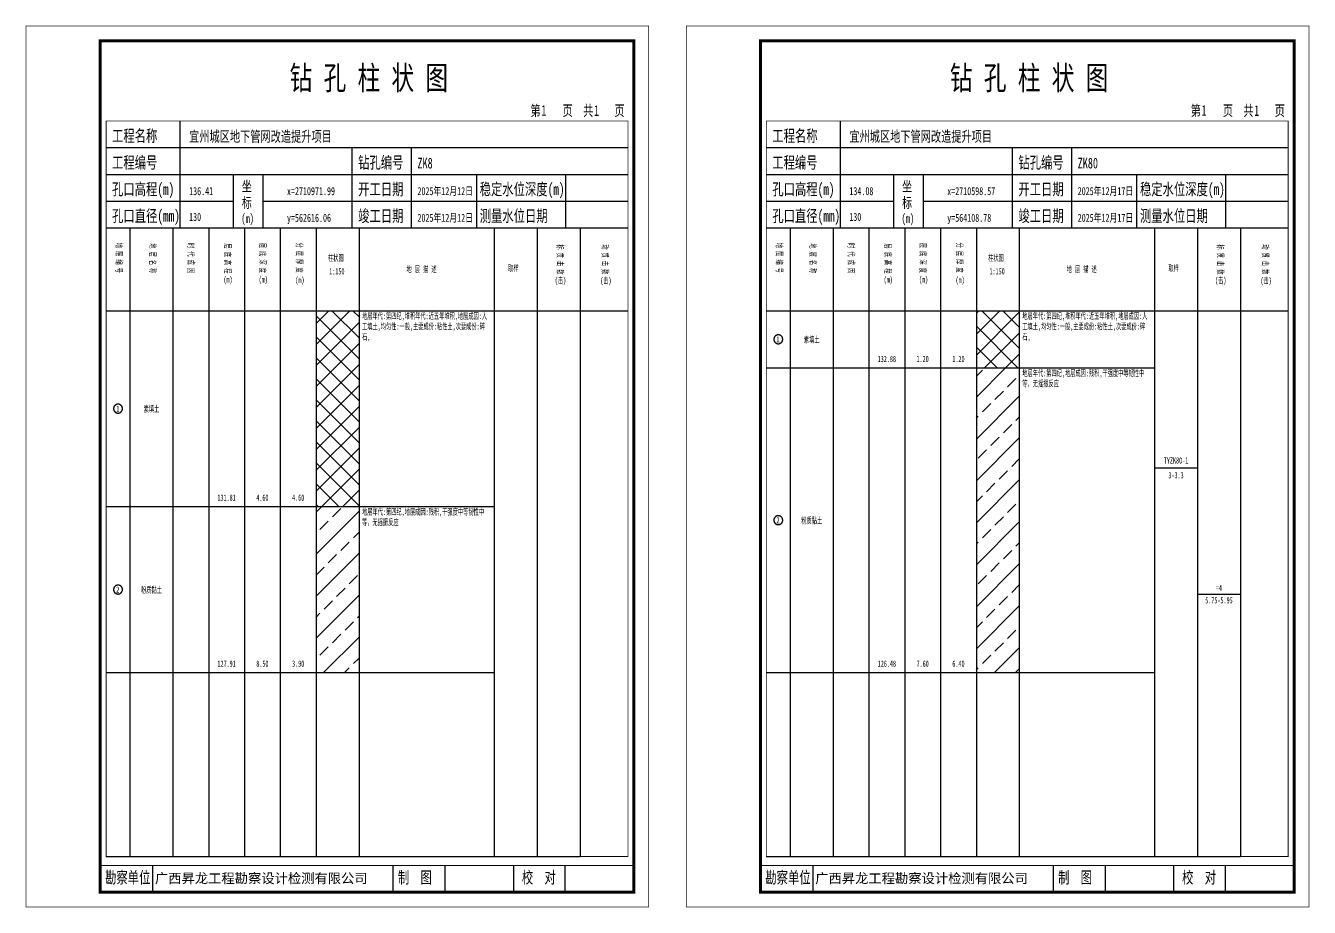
# Model space of a CAD drawing. Header units: millimetres. Extents: x 0 to 2711117, y 0 to 567555.
# Drawn here: x 75936 to 76368.9, y -0.1 to 297.1 of the extents above; entities that cross this region are included whole.
import ezdxf
from ezdxf.enums import TextEntityAlignment as Align

# ---------------------------------------------------------------- set-up
doc = ezdxf.new("R2010")
doc.units = ezdxf.units.MM
doc.layers.add('GICAD_POU_TEXTS', color=7, linetype='Continuous')
doc.layers.add('勘察点图例', color=7, linetype='Continuous')
doc.styles.add('HEAD_FONT', font='simfang.ttf', dxfattribs={"width": 0.6})
doc.styles.add('HEAD_FONT2', font='simfang.ttf', dxfattribs={"width": 0.6})
doc.styles.add('HT', font='simhei.ttf')
doc.styles.add('LZ_FONT', font='simfang.ttf', dxfattribs={"width": 0.7, "height": 8})
doc.styles.add('成果图图块', font='simfang.ttf', dxfattribs={"height": 2.5})
doc.styles.add('成果图表体', font='simfang.ttf', dxfattribs={"width": 0.6, "height": 2.1})
pattern_1 = [(45, (0, 0), (-3.5355339, 3.5355339), []), (135, (0, 0), (-3.5355339, -3.5355339), [])]
pattern_2 = [(45, (0, 0), (-7.0710678, 7.0710678), []), (45, (7.071, 0), (-7.0710678, 7.0710678), [4, -2])]

# ---------------------------------------------------------------- blocks, each defined once
blk = doc.blocks.new('ZK8')
for p, q in [((52, 229), (52, 265)), ((27, 256), (203, 256)), ((110, 229), (110, 256)), ((130, 229), (130, 256)), ((27, 247), (203, 247)), ((70, 229), (70, 247)), ((80, 229), (80, 247)), ((152, 229), (152, 247)), ((182, 229), (182, 247)), ((27, 238), (70, 238)), ((80, 238), (203, 238)), ((27, 229), (35.05, 229)), ((35.05, 229), (35.05, 17)), ((35.05, 229), (49.53, 229)), ((49.53, 229), (49.53, 17)), ((49.53, 229), (61.6, 229)), ((61.6, 229), (61.6, 17)), ((61.6, 229), (73.68, 229)), ((73.68, 229), (73.68, 17)), ((73.68, 229), (85.75, 229)), ((85.75, 229), (85.75, 17)), ((85.75, 229), (97.82, 229)), ((97.82, 229), (97.82, 17)), ((97.82, 229), (112.3, 229)), ((112.3, 229), (112.3, 17)), ((112.3, 229), (157.93, 229)), ((157.93, 229), (157.93, 17)), ((157.93, 229), (172.42, 229)), ((172.42, 229), (172.42, 17)), ((172.42, 229), (186.9, 229)), ((186.9, 229), (186.9, 17)), ((186.9, 229), (203, 229)), ((27, 201), (203, 201)), ((27, 17), (35.05, 17)), ((35.05, 17), (49.53, 17)), ((42.74, 4.95), (42.74, 13.95)), ((42.74, 4.95), (42.74, 13.95)), ((49.53, 17), (61.6, 17)), ((61.6, 17), (73.68, 17)), ((73.68, 17), (85.75, 17)), ((85.75, 17), (97.82, 17)), ((97.82, 17), (112.3, 17)), ((112.3, 17), (157.93, 17)), ((123.83, 4.95), (123.83, 13.95)), ((141.38, 4.95), (141.38, 13.95)), ((157.93, 17), (172.42, 17)), ((164.48, 4.95), (164.48, 13.95)), ((172.42, 17), (186.9, 17)), ((181.84, 4.95), (181.84, 13.95)), ((181.84, 4.95), (181.84, 13.95))]:
    blk.add_line(p, q)
for points, const_width in [([(0, 0), (210, 0), (210, 297), (0, 297)], 0.25), ([(25, 5), (205, 5), (205, 292), (25, 292)], 1), ([(27, 265), (203, 265), (203, 17), (27, 17)], 0.3)]:
    blk.add_lwpolyline(points, close=True, dxfattribs=dict(const_width=const_width))
at = {"const_width": 0.3}
for points in [[(27, 229), (203, 229)], [(25, 14), (205, 14)]]:
    blk.add_lwpolyline(points, dxfattribs=at)
at = {"style": 'LZ_FONT', "width": 0.7}
for s, height, p in [('钻 孔 柱 状 图', 8, (88.9, 275.54)), ('第', 3.6, (170.12, 266.7)), ('1', 3.6, (173.78, 266.75)), ('页', 3.6, (180.96, 266.7)), ('共', 3.6, (187.88, 266.7)), ('1', 3.6, (191.54, 266.7)), ('页', 3.6, (198.44, 266.7)), ('工程名称', 4, (29, 258)), ('宜州城区地下管网改造提升项目', 3.6, (55, 258)), ('工程编号', 4, (29, 249)), ('钻孔编号', 4, (112, 249)), ('ZK8', 3.6, (132, 249)), ('孔口高程(m)', 4, (29, 240)), ('136.41', 2.7, (55, 240)), ('坐', 3.5, (72.79, 241.24)), ('x=2710971.99', 2.7, (88, 240)), ('开工日期', 4, (112, 240)), ('2025年12月12日', 2.7, (132, 240)), ('稳定水位深度(m)', 4, (153, 240)), ('标', 3.5, (72.79, 235.7)), ('孔口直径(mm)', 4, (29, 231)), ('130', 2.7, (54.98, 231.31)), ('(m) ', 3, (72.59, 230.65)), ('竣工日期', 4, (112, 231)), ('2025年12月12日', 2.7, (132, 231)), ('测量水位日期', 4, (153, 231)), ('y=562616.06', 2.7, (88, 231)), ('勘察单位', 4, (26.65, 7.95)), ('制  图', 4, (125.4, 7.95)), ('校  对', 4, (167.22, 7.95))]:
    blk.add_text(s, height=height, dxfattribs=at).set_placement(p)
at = {"style": 'HT'}
blk.add_text('广西昇龙工程勘察设计检测有限公司', height=3.2865, dxfattribs=at).set_placement((43.48, 8.02))
at = {"char_height": 2.1, "width": 22.806, "attachment_point": 1, "rotation": 270, "style": 'HEAD_FONT'}
for s, insert in [('地 层 编 号', (32.46, 223.92)), ('地 层 名 称', (43.79, 223.76)), ('时 代 成 因', (56.67, 223.83)), ('层 底 高 程', (69.07, 223.71)), ('层 底 深 度', (80.9, 223.91)), ('分 层 厚 度', (93.26, 224.01)), ('标 贯 击 数', (181.21, 223.37)), ('动 贯 击 数', (196.38, 223.43))]:
    blk.add_mtext(s, dxfattribs=dict(at, insert=insert))
at = {"char_height": 2.1, "attachment_point": 1}
for s, insert, width, style in [('柱状图', (101.82, 219.87), 7.855, 'HEAD_FONT2'), ('取样', (162.58, 216.44), 7.855, 'HEAD_FONT2'), ('(m)', (66.58, 212.56), 4.7944, 'HEAD_FONT'), ('(m)', (78.47, 212.61), 4.7944, 'HEAD_FONT'), ('(m)', (90.81, 212.43), 4.7944, 'HEAD_FONT'), ('1:150', (102.26, 215.36), 6.9223, 'HEAD_FONT2'), ('地 层 描 述', (128.29, 216.11), 22.0781, 'HEAD_FONT2'), ('(击)', (178.33, 212.31), 7.855, 'HEAD_FONT2'), ('(击)', (193.64, 212.22), 7.855, 'HEAD_FONT2')]:
    blk.add_mtext(s, dxfattribs=dict(at, insert=insert, width=width, style=style))
blk = doc.blocks.new('ZK8_0')
at = {"color": 7}
blk.add_polyline3d([(-1.5, 0.02, 0), (-1.5, -0.06, 0), (-1.49, -0.13, 0), (-1.48, -0.2, 0), (-1.47, -0.28, 0), (-1.46, -0.35, 0), (-1.44, -0.42, 0), (-1.41, -0.49, 0), (-1.39, -0.56, 0), (-1.36, -0.63, 0), (-1.32, -0.69, 0), (-1.29, -0.76, 0), (-1.25, -0.82, 0), (-1.2, -0.88, 0), (-1.16, -0.94, 0), (-1.11, -0.99, 0), (-1.06, -1.04, 0), (-1.01, -1.1, 0), (-0.95, -1.14, 0), (-0.89, -1.19, 0), (-0.83, -1.23, 0), (-0.77, -1.27, 0), (-0.71, -1.31, 0), (-0.64, -1.34, 0), (-0.57, -1.37, 0), (-0.51, -1.4, 0), (-0.44, -1.42, 0), (-0.36, -1.44, 0), (-0.29, -1.46, 0), (-0.22, -1.47, 0), (-0.15, -1.48, 0), (-0.07, -1.48, 0), (0, -1.48, 0), (0.07, -1.48, 0), (0.15, -1.48, 0), (0.22, -1.47, 0), (0.29, -1.46, 0), (0.36, -1.44, 0), (0.44, -1.42, 0), (0.51, -1.4, 0), (0.57, -1.37, 0), (0.64, -1.34, 0), (0.71, -1.31, 0), (0.77, -1.27, 0), (0.83, -1.23, 0), (0.89, -1.19, 0), (0.95, -1.14, 0), (1.01, -1.1, 0), (1.06, -1.04, 0), (1.11, -0.99, 0), (1.16, -0.94, 0), (1.2, -0.88, 0), (1.25, -0.82, 0), (1.29, -0.76, 0), (1.32, -0.69, 0), (1.36, -0.63, 0), (1.39, -0.56, 0), (1.41, -0.49, 0), (1.44, -0.42, 0), (1.46, -0.35, 0), (1.47, -0.28, 0), (1.48, -0.2, 0), (1.49, -0.13, 0), (1.5, -0.06, 0), (1.5, 0.02, 0), (1.5, 0.09, 0), (1.49, 0.16, 0), (1.48, 0.24, 0), (1.47, 0.31, 0), (1.46, 0.38, 0), (1.44, 0.45, 0), (1.41, 0.52, 0), (1.39, 0.59, 0), (1.36, 0.66, 0), (1.32, 0.72, 0), (1.29, 0.79, 0), (1.25, 0.85, 0), (1.2, 0.91, 0), (1.16, 0.97, 0), (1.11, 1.02, 0), (1.06, 1.08, 0), (1.01, 1.13, 0), (0.95, 1.18, 0), (0.89, 1.22, 0), (0.83, 1.26, 0), (0.77, 1.3, 0), (0.71, 1.34, 0), (0.64, 1.37, 0), (0.57, 1.4, 0), (0.51, 1.43, 0), (0.44, 1.45, 0), (0.36, 1.47, 0), (0.29, 1.49, 0), (0.22, 1.5, 0), (0.15, 1.51, 0), (0.07, 1.51, 0), (0, 1.52, 0), (-0.07, 1.51, 0), (-0.15, 1.51, 0), (-0.22, 1.5, 0), (-0.29, 1.49, 0), (-0.36, 1.47, 0), (-0.44, 1.45, 0), (-0.51, 1.43, 0), (-0.57, 1.4, 0), (-0.64, 1.37, 0), (-0.71, 1.34, 0), (-0.77, 1.3, 0), (-0.83, 1.26, 0), (-0.89, 1.22, 0), (-0.95, 1.18, 0), (-1.01, 1.13, 0), (-1.06, 1.08, 0), (-1.11, 1.02, 0), (-1.16, 0.97, 0), (-1.2, 0.91, 0), (-1.25, 0.85, 0), (-1.29, 0.79, 0), (-1.32, 0.72, 0), (-1.36, 0.66, 0), (-1.39, 0.59, 0), (-1.41, 0.52, 0), (-1.44, 0.45, 0), (-1.46, 0.38, 0), (-1.47, 0.31, 0), (-1.48, 0.24, 0), (-1.49, 0.16, 0), (-1.5, 0.09, 0), (-1.5, 0.02, 0)], dxfattribs=at)
at = {"layer": 'GICAD_POU_TEXTS', "color": 7, "style": '成果图图块', "width": 0.7}
blk.add_text('1', height=2, dxfattribs=at).set_placement((-0.09, -0.99), align=Align.CENTER)
blk = doc.blocks.new('ZK8_1')
at = {"color": 7}
blk.add_polyline3d([(-1.5, 0.02, 0), (-1.5, -0.06, 0), (-1.49, -0.13, 0), (-1.48, -0.2, 0), (-1.47, -0.28, 0), (-1.46, -0.35, 0), (-1.44, -0.42, 0), (-1.41, -0.49, 0), (-1.39, -0.56, 0), (-1.36, -0.63, 0), (-1.32, -0.69, 0), (-1.29, -0.76, 0), (-1.25, -0.82, 0), (-1.2, -0.88, 0), (-1.16, -0.94, 0), (-1.11, -0.99, 0), (-1.06, -1.04, 0), (-1.01, -1.1, 0), (-0.95, -1.14, 0), (-0.89, -1.19, 0), (-0.83, -1.23, 0), (-0.77, -1.27, 0), (-0.71, -1.31, 0), (-0.64, -1.34, 0), (-0.57, -1.37, 0), (-0.51, -1.4, 0), (-0.44, -1.42, 0), (-0.36, -1.44, 0), (-0.29, -1.46, 0), (-0.22, -1.47, 0), (-0.15, -1.48, 0), (-0.07, -1.48, 0), (0, -1.48, 0), (0.07, -1.48, 0), (0.15, -1.48, 0), (0.22, -1.47, 0), (0.29, -1.46, 0), (0.36, -1.44, 0), (0.44, -1.42, 0), (0.51, -1.4, 0), (0.57, -1.37, 0), (0.64, -1.34, 0), (0.71, -1.31, 0), (0.77, -1.27, 0), (0.83, -1.23, 0), (0.89, -1.19, 0), (0.95, -1.14, 0), (1.01, -1.1, 0), (1.06, -1.04, 0), (1.11, -0.99, 0), (1.16, -0.94, 0), (1.2, -0.88, 0), (1.25, -0.82, 0), (1.29, -0.76, 0), (1.32, -0.69, 0), (1.36, -0.63, 0), (1.39, -0.56, 0), (1.41, -0.49, 0), (1.44, -0.42, 0), (1.46, -0.35, 0), (1.47, -0.28, 0), (1.48, -0.2, 0), (1.49, -0.13, 0), (1.5, -0.06, 0), (1.5, 0.02, 0), (1.5, 0.09, 0), (1.49, 0.16, 0), (1.48, 0.24, 0), (1.47, 0.31, 0), (1.46, 0.38, 0), (1.44, 0.45, 0), (1.41, 0.52, 0), (1.39, 0.59, 0), (1.36, 0.66, 0), (1.32, 0.72, 0), (1.29, 0.79, 0), (1.25, 0.85, 0), (1.2, 0.91, 0), (1.16, 0.97, 0), (1.11, 1.02, 0), (1.06, 1.08, 0), (1.01, 1.13, 0), (0.95, 1.18, 0), (0.89, 1.22, 0), (0.83, 1.26, 0), (0.77, 1.3, 0), (0.71, 1.34, 0), (0.64, 1.37, 0), (0.57, 1.4, 0), (0.51, 1.43, 0), (0.44, 1.45, 0), (0.36, 1.47, 0), (0.29, 1.49, 0), (0.22, 1.5, 0), (0.15, 1.51, 0), (0.07, 1.51, 0), (0, 1.52, 0), (-0.07, 1.51, 0), (-0.15, 1.51, 0), (-0.22, 1.5, 0), (-0.29, 1.49, 0), (-0.36, 1.47, 0), (-0.44, 1.45, 0), (-0.51, 1.43, 0), (-0.57, 1.4, 0), (-0.64, 1.37, 0), (-0.71, 1.34, 0), (-0.77, 1.3, 0), (-0.83, 1.26, 0), (-0.89, 1.22, 0), (-0.95, 1.18, 0), (-1.01, 1.13, 0), (-1.06, 1.08, 0), (-1.11, 1.02, 0), (-1.16, 0.97, 0), (-1.2, 0.91, 0), (-1.25, 0.85, 0), (-1.29, 0.79, 0), (-1.32, 0.72, 0), (-1.36, 0.66, 0), (-1.39, 0.59, 0), (-1.41, 0.52, 0), (-1.44, 0.45, 0), (-1.46, 0.38, 0), (-1.47, 0.31, 0), (-1.48, 0.24, 0), (-1.49, 0.16, 0), (-1.5, 0.09, 0), (-1.5, 0.02, 0)], dxfattribs=at)
at = {"layer": 'GICAD_POU_TEXTS', "color": 7, "style": '成果图图块', "width": 0.7}
blk.add_text('2', height=2, dxfattribs=at).set_placement((-0.09, -0.99), align=Align.CENTER)
blk = doc.blocks.new('ZK80')
for p, q in [((52, 229), (52, 265)), ((27, 256), (203, 256)), ((110, 229), (110, 256)), ((130, 229), (130, 256)), ((27, 247), (203, 247)), ((70, 229), (70, 247)), ((80, 229), (80, 247)), ((152, 229), (152, 247)), ((182, 229), (182, 247)), ((27, 238), (70, 238)), ((80, 238), (203, 238)), ((27, 229), (35.05, 229)), ((35.05, 229), (35.05, 17)), ((35.05, 229), (49.53, 229)), ((49.53, 229), (49.53, 17)), ((49.53, 229), (61.6, 229)), ((61.6, 229), (61.6, 17)), ((61.6, 229), (73.68, 229)), ((73.68, 229), (73.68, 17)), ((73.68, 229), (85.75, 229)), ((85.75, 229), (85.75, 17)), ((85.75, 229), (97.82, 229)), ((97.82, 229), (97.82, 17)), ((97.82, 229), (112.3, 229)), ((112.3, 229), (112.3, 17)), ((112.3, 229), (157.93, 229)), ((157.93, 229), (157.93, 17)), ((157.93, 229), (172.42, 229)), ((172.42, 229), (172.42, 17)), ((172.42, 229), (186.9, 229)), ((186.9, 229), (186.9, 17)), ((186.9, 229), (203, 229)), ((27, 201), (203, 201)), ((27, 17), (35.05, 17)), ((35.05, 17), (49.53, 17)), ((42.74, 4.95), (42.74, 13.95)), ((42.74, 4.95), (42.74, 13.95)), ((49.53, 17), (61.6, 17)), ((61.6, 17), (73.68, 17)), ((73.68, 17), (85.75, 17)), ((85.75, 17), (97.82, 17)), ((97.82, 17), (112.3, 17)), ((112.3, 17), (157.93, 17)), ((123.83, 4.95), (123.83, 13.95)), ((141.38, 4.95), (141.38, 13.95)), ((157.93, 17), (172.42, 17)), ((164.48, 4.95), (164.48, 13.95)), ((172.42, 17), (186.9, 17)), ((181.84, 4.95), (181.84, 13.95)), ((181.84, 4.95), (181.84, 13.95))]:
    blk.add_line(p, q)
for points, const_width in [([(0, 0), (210, 0), (210, 297), (0, 297)], 0.25), ([(25, 5), (205, 5), (205, 292), (25, 292)], 1), ([(27, 265), (203, 265), (203, 17), (27, 17)], 0.3)]:
    blk.add_lwpolyline(points, close=True, dxfattribs=dict(const_width=const_width))
at = {"const_width": 0.3}
for points in [[(27, 229), (203, 229)], [(25, 14), (205, 14)]]:
    blk.add_lwpolyline(points, dxfattribs=at)
at = {"style": 'LZ_FONT', "width": 0.7}
for s, height, p in [('钻 孔 柱 状 图', 8, (88.9, 275.54)), ('第', 3.6, (170.12, 266.7)), ('1', 3.6, (173.78, 266.75)), ('页', 3.6, (180.96, 266.7)), ('共', 3.6, (187.88, 266.7)), ('1', 3.6, (191.54, 266.7)), ('页', 3.6, (198.44, 266.7)), ('工程名称', 4, (29, 258)), ('宜州城区地下管网改造提升项目', 3.6, (55, 258)), ('工程编号', 4, (29, 249)), ('钻孔编号', 4, (112, 249)), ('ZK80', 3.6, (132, 249)), ('孔口高程(m)', 4, (29, 240)), ('134.08', 2.7, (55, 240)), ('坐', 3.5, (72.79, 241.24)), ('x=2710598.57', 2.7, (88, 240)), ('开工日期', 4, (112, 240)), ('2025年12月17日', 2.7, (132, 240)), ('稳定水位深度(m)', 4, (153, 240)), ('标', 3.5, (72.79, 235.7)), ('孔口直径(mm)', 4, (29, 231)), ('130', 2.7, (54.98, 231.31)), ('(m) ', 3, (72.59, 230.65)), ('竣工日期', 4, (112, 231)), ('2025年12月17日', 2.7, (132, 231)), ('测量水位日期', 4, (153, 231)), ('y=564108.78', 2.7, (88, 231)), ('勘察单位', 4, (26.65, 7.95)), ('制  图', 4, (125.4, 7.95)), ('校  对', 4, (167.22, 7.95))]:
    blk.add_text(s, height=height, dxfattribs=at).set_placement(p)
at = {"style": 'HT'}
blk.add_text('广西昇龙工程勘察设计检测有限公司', height=3.2865, dxfattribs=at).set_placement((43.48, 8.02))
at = {"char_height": 2.1, "width": 22.806, "attachment_point": 1, "rotation": 270, "style": 'HEAD_FONT'}
for s, insert in [('地 层 编 号', (32.46, 223.92)), ('地 层 名 称', (43.79, 223.76)), ('时 代 成 因', (56.67, 223.83)), ('层 底 高 程', (69.07, 223.71)), ('层 底 深 度', (80.9, 223.91)), ('分 层 厚 度', (93.26, 224.01)), ('标 贯 击 数', (181.21, 223.37)), ('动 贯 击 数', (196.38, 223.43))]:
    blk.add_mtext(s, dxfattribs=dict(at, insert=insert))
at = {"char_height": 2.1, "attachment_point": 1}
for s, insert, width, style in [('柱状图', (101.82, 219.87), 7.855, 'HEAD_FONT2'), ('取样', (162.58, 216.44), 7.855, 'HEAD_FONT2'), ('(m)', (66.58, 212.56), 4.7944, 'HEAD_FONT'), ('(m)', (78.47, 212.61), 4.7944, 'HEAD_FONT'), ('(m)', (90.81, 212.43), 4.7944, 'HEAD_FONT'), ('1:150', (102.26, 215.36), 6.9223, 'HEAD_FONT2'), ('地 层 描 述', (128.29, 216.11), 22.0781, 'HEAD_FONT2'), ('(击)', (178.33, 212.31), 7.855, 'HEAD_FONT2'), ('(击)', (193.64, 212.22), 7.855, 'HEAD_FONT2')]:
    blk.add_mtext(s, dxfattribs=dict(at, insert=insert, width=width, style=style))
blk = doc.blocks.new('ZK80_0')
at = {"color": 7}
blk.add_polyline3d([(-1.5, 0.02, 0), (-1.5, -0.06, 0), (-1.49, -0.13, 0), (-1.48, -0.2, 0), (-1.47, -0.28, 0), (-1.46, -0.35, 0), (-1.44, -0.42, 0), (-1.41, -0.49, 0), (-1.39, -0.56, 0), (-1.36, -0.63, 0), (-1.32, -0.69, 0), (-1.29, -0.76, 0), (-1.25, -0.82, 0), (-1.2, -0.88, 0), (-1.16, -0.94, 0), (-1.11, -0.99, 0), (-1.06, -1.04, 0), (-1.01, -1.1, 0), (-0.95, -1.14, 0), (-0.89, -1.19, 0), (-0.83, -1.23, 0), (-0.77, -1.27, 0), (-0.71, -1.31, 0), (-0.64, -1.34, 0), (-0.57, -1.37, 0), (-0.51, -1.4, 0), (-0.44, -1.42, 0), (-0.36, -1.44, 0), (-0.29, -1.46, 0), (-0.22, -1.47, 0), (-0.15, -1.48, 0), (-0.07, -1.48, 0), (0, -1.48, 0), (0.07, -1.48, 0), (0.15, -1.48, 0), (0.22, -1.47, 0), (0.29, -1.46, 0), (0.36, -1.44, 0), (0.44, -1.42, 0), (0.51, -1.4, 0), (0.57, -1.37, 0), (0.64, -1.34, 0), (0.71, -1.31, 0), (0.77, -1.27, 0), (0.83, -1.23, 0), (0.89, -1.19, 0), (0.95, -1.14, 0), (1.01, -1.1, 0), (1.06, -1.04, 0), (1.11, -0.99, 0), (1.16, -0.94, 0), (1.2, -0.88, 0), (1.25, -0.82, 0), (1.29, -0.76, 0), (1.32, -0.69, 0), (1.36, -0.63, 0), (1.39, -0.56, 0), (1.41, -0.49, 0), (1.44, -0.42, 0), (1.46, -0.35, 0), (1.47, -0.28, 0), (1.48, -0.2, 0), (1.49, -0.13, 0), (1.5, -0.06, 0), (1.5, 0.02, 0), (1.5, 0.09, 0), (1.49, 0.16, 0), (1.48, 0.24, 0), (1.47, 0.31, 0), (1.46, 0.38, 0), (1.44, 0.45, 0), (1.41, 0.52, 0), (1.39, 0.59, 0), (1.36, 0.66, 0), (1.32, 0.72, 0), (1.29, 0.79, 0), (1.25, 0.85, 0), (1.2, 0.91, 0), (1.16, 0.97, 0), (1.11, 1.02, 0), (1.06, 1.08, 0), (1.01, 1.13, 0), (0.95, 1.18, 0), (0.89, 1.22, 0), (0.83, 1.26, 0), (0.77, 1.3, 0), (0.71, 1.34, 0), (0.64, 1.37, 0), (0.57, 1.4, 0), (0.51, 1.43, 0), (0.44, 1.45, 0), (0.36, 1.47, 0), (0.29, 1.49, 0), (0.22, 1.5, 0), (0.15, 1.51, 0), (0.07, 1.51, 0), (0, 1.52, 0), (-0.07, 1.51, 0), (-0.15, 1.51, 0), (-0.22, 1.5, 0), (-0.29, 1.49, 0), (-0.36, 1.47, 0), (-0.44, 1.45, 0), (-0.51, 1.43, 0), (-0.57, 1.4, 0), (-0.64, 1.37, 0), (-0.71, 1.34, 0), (-0.77, 1.3, 0), (-0.83, 1.26, 0), (-0.89, 1.22, 0), (-0.95, 1.18, 0), (-1.01, 1.13, 0), (-1.06, 1.08, 0), (-1.11, 1.02, 0), (-1.16, 0.97, 0), (-1.2, 0.91, 0), (-1.25, 0.85, 0), (-1.29, 0.79, 0), (-1.32, 0.72, 0), (-1.36, 0.66, 0), (-1.39, 0.59, 0), (-1.41, 0.52, 0), (-1.44, 0.45, 0), (-1.46, 0.38, 0), (-1.47, 0.31, 0), (-1.48, 0.24, 0), (-1.49, 0.16, 0), (-1.5, 0.09, 0), (-1.5, 0.02, 0)], dxfattribs=at)
at = {"layer": 'GICAD_POU_TEXTS', "color": 7, "style": '成果图图块', "width": 0.7}
blk.add_text('1', height=2, dxfattribs=at).set_placement((-0.09, -0.99), align=Align.CENTER)
blk = doc.blocks.new('ZK80_1')
at = {"color": 7}
blk.add_polyline3d([(-1.5, 0.02, 0), (-1.5, -0.06, 0), (-1.49, -0.13, 0), (-1.48, -0.2, 0), (-1.47, -0.28, 0), (-1.46, -0.35, 0), (-1.44, -0.42, 0), (-1.41, -0.49, 0), (-1.39, -0.56, 0), (-1.36, -0.63, 0), (-1.32, -0.69, 0), (-1.29, -0.76, 0), (-1.25, -0.82, 0), (-1.2, -0.88, 0), (-1.16, -0.94, 0), (-1.11, -0.99, 0), (-1.06, -1.04, 0), (-1.01, -1.1, 0), (-0.95, -1.14, 0), (-0.89, -1.19, 0), (-0.83, -1.23, 0), (-0.77, -1.27, 0), (-0.71, -1.31, 0), (-0.64, -1.34, 0), (-0.57, -1.37, 0), (-0.51, -1.4, 0), (-0.44, -1.42, 0), (-0.36, -1.44, 0), (-0.29, -1.46, 0), (-0.22, -1.47, 0), (-0.15, -1.48, 0), (-0.07, -1.48, 0), (0, -1.48, 0), (0.07, -1.48, 0), (0.15, -1.48, 0), (0.22, -1.47, 0), (0.29, -1.46, 0), (0.36, -1.44, 0), (0.44, -1.42, 0), (0.51, -1.4, 0), (0.57, -1.37, 0), (0.64, -1.34, 0), (0.71, -1.31, 0), (0.77, -1.27, 0), (0.83, -1.23, 0), (0.89, -1.19, 0), (0.95, -1.14, 0), (1.01, -1.1, 0), (1.06, -1.04, 0), (1.11, -0.99, 0), (1.16, -0.94, 0), (1.2, -0.88, 0), (1.25, -0.82, 0), (1.29, -0.76, 0), (1.32, -0.69, 0), (1.36, -0.63, 0), (1.39, -0.56, 0), (1.41, -0.49, 0), (1.44, -0.42, 0), (1.46, -0.35, 0), (1.47, -0.28, 0), (1.48, -0.2, 0), (1.49, -0.13, 0), (1.5, -0.06, 0), (1.5, 0.02, 0), (1.5, 0.09, 0), (1.49, 0.16, 0), (1.48, 0.24, 0), (1.47, 0.31, 0), (1.46, 0.38, 0), (1.44, 0.45, 0), (1.41, 0.52, 0), (1.39, 0.59, 0), (1.36, 0.66, 0), (1.32, 0.72, 0), (1.29, 0.79, 0), (1.25, 0.85, 0), (1.2, 0.91, 0), (1.16, 0.97, 0), (1.11, 1.02, 0), (1.06, 1.08, 0), (1.01, 1.13, 0), (0.95, 1.18, 0), (0.89, 1.22, 0), (0.83, 1.26, 0), (0.77, 1.3, 0), (0.71, 1.34, 0), (0.64, 1.37, 0), (0.57, 1.4, 0), (0.51, 1.43, 0), (0.44, 1.45, 0), (0.36, 1.47, 0), (0.29, 1.49, 0), (0.22, 1.5, 0), (0.15, 1.51, 0), (0.07, 1.51, 0), (0, 1.52, 0), (-0.07, 1.51, 0), (-0.15, 1.51, 0), (-0.22, 1.5, 0), (-0.29, 1.49, 0), (-0.36, 1.47, 0), (-0.44, 1.45, 0), (-0.51, 1.43, 0), (-0.57, 1.4, 0), (-0.64, 1.37, 0), (-0.71, 1.34, 0), (-0.77, 1.3, 0), (-0.83, 1.26, 0), (-0.89, 1.22, 0), (-0.95, 1.18, 0), (-1.01, 1.13, 0), (-1.06, 1.08, 0), (-1.11, 1.02, 0), (-1.16, 0.97, 0), (-1.2, 0.91, 0), (-1.25, 0.85, 0), (-1.29, 0.79, 0), (-1.32, 0.72, 0), (-1.36, 0.66, 0), (-1.39, 0.59, 0), (-1.41, 0.52, 0), (-1.44, 0.45, 0), (-1.46, 0.38, 0), (-1.47, 0.31, 0), (-1.48, 0.24, 0), (-1.49, 0.16, 0), (-1.5, 0.09, 0), (-1.5, 0.02, 0)], dxfattribs=at)
at = {"layer": 'GICAD_POU_TEXTS', "color": 7, "style": '成果图图块', "width": 0.7}
blk.add_text('2', height=2, dxfattribs=at).set_placement((-0.09, -0.99), align=Align.CENTER)

msp = doc.modelspace()

# ---------------------------------------------------------------- hatches: boundary and pattern name
at = {"layer": '勘察点图例'}
h = msp.add_hatch(dxfattribs=at)
h.set_pattern_fill('GKSTT', color=256, scale=0.5, style=0, pattern_type=2)
h.set_pattern_definition(pattern_1)
h.paths.add_polyline_path([(76033.91, 134.98), (76048.4, 134.98), (76048.4, 201), (76033.91, 201)])
h = msp.add_hatch(dxfattribs=at)
h.set_pattern_fill('GKSTT', color=256, scale=0.5, style=0, pattern_type=2)
h.set_pattern_definition(pattern_1)
h.paths.add_polyline_path([(76256.6, 181.74), (76271.09, 181.74), (76271.09, 201), (76256.6, 201)])
h = msp.add_hatch(dxfattribs=at)
h.set_pattern_fill('GKFZNT', color=256, scale=0.5, style=0, pattern_type=2)
h.set_pattern_definition(pattern_2)
h.paths.add_polyline_path([(76256.6, 79), (76271.09, 79), (76271.09, 181.74), (76256.6, 181.74)])
h = msp.add_hatch(dxfattribs=at)
h.set_pattern_fill('GKFZNT', color=256, scale=0.5, style=0, pattern_type=2)
h.set_pattern_definition(pattern_2)
h.paths.add_polyline_path([(76033.91, 79), (76048.4, 79), (76048.4, 134.98), (76033.91, 134.98)])

# ---------------------------------------------------------------- linework, layer by layer
for p, q in [((76185.78, 181.74), (76271.09, 181.74)), ((76271.09, 181.74), (76316.72, 181.74)), ((76316.72, 148.03), (76331.2, 148.03)), ((75963.1, 134.98), (76048.4, 134.98)), ((76048.4, 134.98), (76094.03, 134.98)), ((76331.2, 105.49), (76345.69, 105.49)), ((75963.1, 79), (76048.4, 79)), ((76048.4, 79), (76094.03, 79)), ((76185.78, 79), (76271.09, 79)), ((76271.09, 79), (76316.72, 79))]:
    msp.add_line(p, q, dxfattribs=at)

# ---------------------------------------------------------------- block references
for name, p in [('ZK8', (75936.1, 0)), ('ZK80', (76158.78, 0)), ('ZK80_0', (76189.81, 191.37)), ('ZK8_0', (75967.12, 167.99)), ('ZK80_1', (76189.81, 130.37)), ('ZK8_1', (75967.12, 106.99))]:
    msp.add_blockref(name, p, dxfattribs=at)

# ---------------------------------------------------------------- texts
at = {"layer": '勘察点图例', "style": '成果图表体', "width": 0.6}
for s, p in [('素填土', (76201.07, 191.37)), ('132.88', (76226.42, 184.74)), ('1.20', (76238.49, 184.74)), ('1.20', (76250.57, 184.74)), ('素填土', (75978.39, 167.99)), ('TYZK80-1', (76323.96, 150.53)), ('3-3.3', (76323.96, 145.53)), ('131.81', (76003.74, 137.98)), ('4.60', (76015.81, 137.98)), ('4.60', (76027.88, 137.98)), ('粉质黏土', (76201.07, 130.37)), ('粉质黏土', (75978.39, 106.99)), ('=4', (76338.44, 107.59)), ('5.75-5.95', (76338.44, 103.39)), ('127.91', (76003.74, 82)), ('8.50', (76015.81, 82)), ('3.90', (76027.88, 82)), ('126.48', (76226.42, 82)), ('7.60', (76238.49, 82)), ('6.40', (76250.57, 82))]:
    msp.add_text(s, height=2.1, dxfattribs=at).set_placement(p, align=Align.MIDDLE)
at = {"layer": '勘察点图例', "char_height": 2.1, "width": 43.6296, "attachment_point": 1, "style": '成果图表体'}
for s, insert in [('地层年代:第四纪,堆积年代:近五年堆积,地层成因:人工填土,均匀性:一般,主要成份:粘性土,次要成份:碎石,', (76049.4, 200.3)), ('地层年代:第四纪,堆积年代:近五年堆积,地层成因:人工填土,均匀性:一般,主要成份:粘性土,次要成份:碎石,', (76272.09, 200.3)), ('地层年代:第四纪,地层成因:残积,干强度中等韧性中等，无摇振反应', (76272.09, 181.04)), ('地层年代:第四纪,地层成因:残积,干强度中等韧性中等，无摇振反应', (76049.4, 134.28))]:
    msp.add_mtext(s, dxfattribs=dict(at, insert=insert))

doc.saveas('drawing.dxf')
